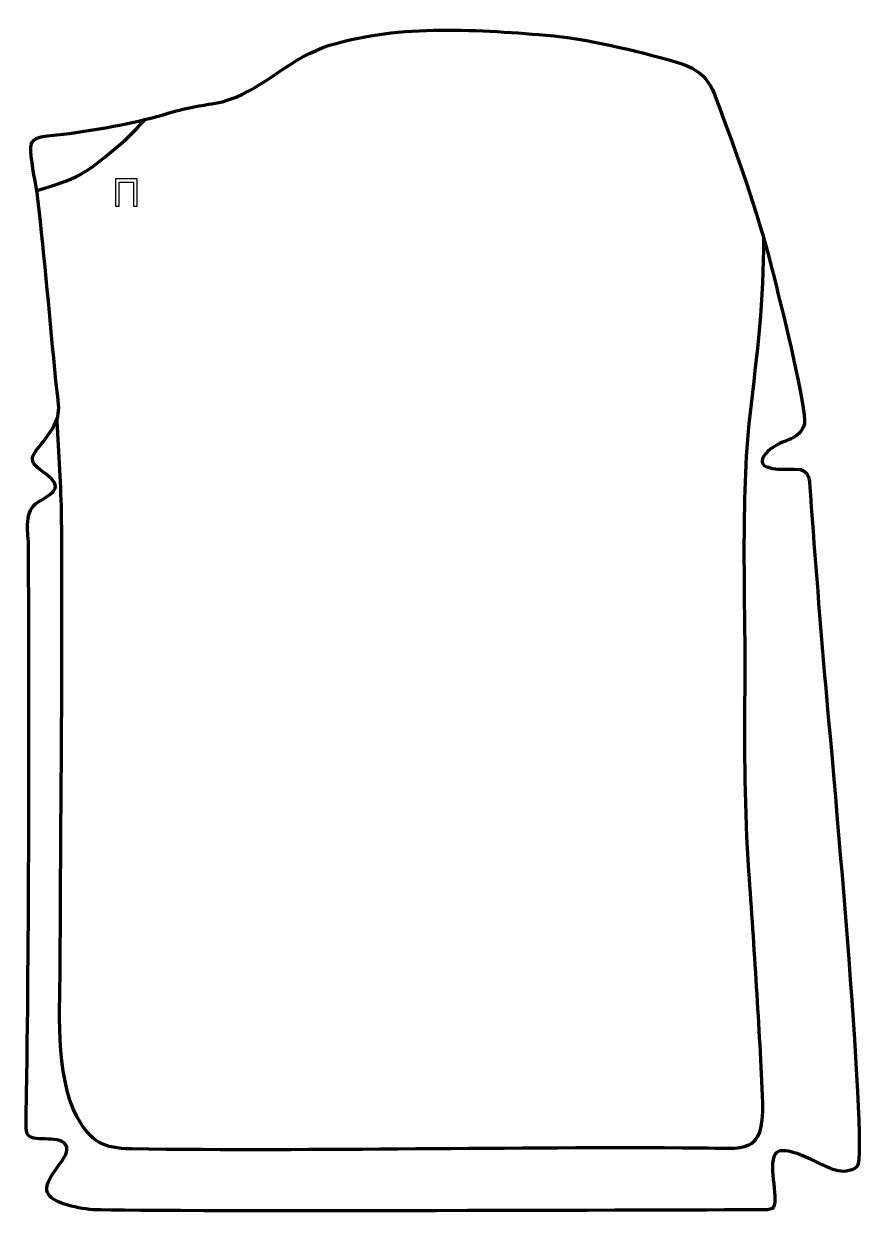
# Model space of a CAD drawing. Header units: millimetres. Extents: x -730 to -169, y 134 to 924.
import ezdxf

# ---------------------------------------------------------------- set-up
doc = ezdxf.new("R2010")
doc.units = ezdxf.units.MM
doc.header["$MEASUREMENT"] = 0
doc.layers.add('layer 2', color=7, linetype='Continuous')
doc.layers.add('layer 3', color=7, linetype='Continuous')

msp = doc.modelspace()

# ---------------------------------------------------------------- linework, layer by layer
at = {"layer": 'layer 2', "color": 140, "lineweight": 158}
for points, knots in [([(-721.5548, 813.4924), (-692.4683, 822.5438), (-691.9898, 822.8283), (-668.1005, 842.5483), (-668.1005, 842.5483), (-660.6849, 848.6697), (-656.2844, 853.4613), (-649.942, 860.4081)], [0, 0, 0, 0, 0.33333333, 0.33333333, 0.33333333, 0.33333333, 1, 1, 1, 1]), ([(-238.4118, 782.3568), (-238.1299, 740.8413), (-242.6718, 704.8142), (-247.4903, 663.9094), (-247.4903, 663.9094), (-253.7692, 607.7679), (-250.2825, 539.1975), (-250.8159, 480.9856), (-250.8159, 480.9856), (-251.1811, 441.1329), (-250.9974, 401.5944), (-248.2358, 360.8809), (-248.2358, 360.8809), (-244.7684, 309.7628), (-241.0891, 257.905), (-239.0811, 206.7442), (-239.0811, 206.7442), (-238.1557, 171.8482), (-250.8319, 176.3413), (-280.5829, 176.5753), (-280.5829, 176.5753), (-406.5817, 177.5666), (-532.8298, 174.3169), (-658.7603, 176.0412), (-658.7603, 176.0412), (-676.9498, 176.2903), (-685.6595, 181.0305), (-694.6046, 197.2464), (-694.6046, 197.2464), (-709.6455, 225.4135), (-705.9378, 270.91), (-705.8826, 302.9722), (-705.8826, 302.9722), (-705.6926, 400.4604), (-704.1486, 498.2248), (-705.0184, 595.6725), (-705.0184, 595.6725), (-705.2106, 617.2085), (-706.9357, 638.5929), (-707.9698, 660.0884), (-707.9698, 660.0884), (-707.9698, 660.0884), (-708.0403, 661.5846), (-708.0403, 661.5846)], [0, 0, 0, 0, 0.08333333, 0.08333333, 0.08333333, 0.08333333, 0.16666667, 0.16666667, 0.16666667, 0.16666667, 0.25, 0.25, 0.25, 0.25, 0.33333333, 0.33333333, 0.33333333, 0.33333333, 0.41666667, 0.41666667, 0.41666667, 0.41666667, 0.5, 0.5, 0.5, 0.5, 0.58333333, 0.58333333, 0.58333333, 0.58333333, 0.66666667, 0.66666667, 0.66666667, 0.66666667, 0.75, 0.75, 0.75, 0.75, 0.83333333, 0.83333333, 0.83333333, 0.83333333, 1, 1, 1, 1])]:
    msp.add_open_spline(points, degree=3, knots=knots, dxfattribs=at)
at = {"layer": 'layer 2', "color": 142}
msp.add_open_spline([(-669.1175, 821.3473), (-669.1175, 821.3473), (-654.8427, 821.3473), (-654.8427, 821.3473), (-654.8427, 821.3473), (-654.8427, 821.3473), (-654.8427, 803.1609), (-654.8427, 803.1609), (-654.8427, 803.1609), (-654.8427, 803.1609), (-657.2557, 803.1609), (-657.2557, 803.1609), (-657.2557, 803.1609), (-657.2557, 803.1609), (-657.2557, 819.2137), (-657.2557, 819.2137), (-657.2557, 819.2137), (-657.2557, 819.2137), (-666.7045, 819.2137), (-666.7045, 819.2137), (-666.7045, 819.2137), (-666.7045, 819.2137), (-666.7045, 803.1609), (-666.7045, 803.1609), (-666.7045, 803.1609), (-666.7045, 803.1609), (-669.1175, 803.1609), (-669.1175, 803.1609), (-669.1175, 803.1609), (-669.1175, 803.1609), (-669.1175, 821.3473), (-669.1175, 821.3473)], degree=3, knots=[0, 0, 0, 0, 0.11111111, 0.11111111, 0.11111111, 0.11111111, 0.22222222, 0.22222222, 0.22222222, 0.22222222, 0.33333333, 0.33333333, 0.33333333, 0.33333333, 0.44444444, 0.44444444, 0.44444444, 0.44444444, 0.55555556, 0.55555556, 0.55555556, 0.55555556, 0.66666667, 0.66666667, 0.66666667, 0.66666667, 0.77777778, 0.77777778, 0.77777778, 0.77777778, 1, 1, 1, 1], dxfattribs=at)
at = {"layer": 'layer 3', "color": 242, "lineweight": 158}
msp.add_open_spline([(-235.4397, 135.5684), (-235.4397, 135.5684), (-232.5558, 136.4618), (-232.5558, 136.4618), (-232.5558, 136.4618), (-227.3128, 140.0393), (-235.7676, 164.534), (-230.5975, 172.5541), (-230.5975, 172.5541), (-226.4618, 178.9695), (-209.7005, 170.3542), (-204.7203, 168.154), (-204.7203, 168.154), (-195.0761, 163.8932), (-185.6797, 157.1263), (-175.9423, 164.36), (-175.9423, 164.36), (-168.7037, 174.9368), (-194.3478, 452.8621), (-196.9646, 482.9379), (-196.9646, 482.9379), (-200.7168, 525.777), (-204.05, 568.1524), (-207.1462, 611.0432), (-207.1462, 611.0432), (-208.2641, 625.5913), (-206.9797, 629.0624), (-222.7721, 628.1891), (-222.7721, 628.1891), (-228.7988, 627.8558), (-245.5136, 628.5137), (-236.8839, 638.5403), (-236.8839, 638.5403), (-227.9428, 648.9286), (-214.3002, 645.951), (-211.1323, 658.2353), (-211.1323, 658.2353), (-209.4157, 667.8267), (-226.0016, 734.2323), (-229.5054, 748.5496), (-229.5054, 748.5496), (-239.1187, 788.5885), (-250.5455, 822.7732), (-264.895, 861.2449), (-264.895, 861.2449), (-272.9184, 882.5101), (-273.2627, 892.0639), (-296.7744, 899.247), (-296.7744, 899.247), (-323.9478, 906.7718), (-355.028, 914.5815), (-383.0513, 916.9344), (-383.0513, 916.9344), (-431.8513, 920.8401), (-484.1619, 924.4875), (-531.2313, 908.7434), (-531.2313, 908.7434), (-556.3186, 899.0027), (-572.9244, 879.6496), (-598.1068, 872.5318), (-598.1068, 872.5318), (-610.8902, 870.1507), (-620.6394, 869.0134), (-633.415, 865.192), (-633.415, 865.192), (-655.3969, 858.5769), (-676.9904, 854.746), (-699.6765, 851.5994), (-699.6765, 851.5994), (-705.0302, 850.8568), (-711.2116, 850.4578), (-716.2572, 849.6337), (-716.2572, 849.6337), (-723.0399, 848.5259), (-726.0258, 846.8096), (-725.5364, 839.8916), (-725.5364, 839.8916), (-724.8337, 829.9583), (-722.0245, 818.3831), (-720.7893, 807.9953), (-720.7893, 807.9953), (-716.0183, 767.8742), (-712.814, 727.2129), (-708.7239, 686.9709), (-708.7239, 686.9709), (-706.5034, 665.3917), (-703.9542, 663.9755), (-717.313, 646.5107), (-717.313, 646.5107), (-724.8754, 636.69), (-728.3092, 634.3313), (-717.6567, 626.6026), (-717.6567, 626.6026), (-704.1151, 616.7779), (-707.7167, 614.0682), (-720.6903, 606.2733), (-720.6903, 606.2733), (-730.1399, 600.5511), (-727.4027, 587.4865), (-726.9719, 578.2333), (-726.9719, 578.2333), (-726.617, 456.5511), (-726.4807, 334.2651), (-728.2405, 212.605), (-728.2405, 212.605), (-728.3198, 207.1283), (-729.0426, 192.0346), (-728.4063, 187.8412), (-728.4063, 187.8412), (-727.1012, 179.2414), (-710.0587, 185.4343), (-703.5206, 180.2646), (-703.5206, 180.2646), (-694.7193, 173.3055), (-716.17, 159.5771), (-714.7058, 148.2953), (-714.7058, 148.2953), (-713.7994, 141.311), (-699.6359, 137.5724), (-686.2815, 135.7733), (-686.2815, 135.7733), (-672.9271, 133.9742), (-235.4397, 135.5684), (-235.4397, 135.5684)], degree=3, knots=[0, 0, 0, 0, 0.03125, 0.03125, 0.03125, 0.03125, 0.0625, 0.0625, 0.0625, 0.0625, 0.09375, 0.09375, 0.09375, 0.09375, 0.125, 0.125, 0.125, 0.125, 0.15625, 0.15625, 0.15625, 0.15625, 0.1875, 0.1875, 0.1875, 0.1875, 0.21875, 0.21875, 0.21875, 0.21875, 0.25, 0.25, 0.25, 0.25, 0.28125, 0.28125, 0.28125, 0.28125, 0.3125, 0.3125, 0.3125, 0.3125, 0.34375, 0.34375, 0.34375, 0.34375, 0.375, 0.375, 0.375, 0.375, 0.40625, 0.40625, 0.40625, 0.40625, 0.4375, 0.4375, 0.4375, 0.4375, 0.46875, 0.46875, 0.46875, 0.46875, 0.5, 0.5, 0.5, 0.5, 0.53125, 0.53125, 0.53125, 0.53125, 0.5625, 0.5625, 0.5625, 0.5625, 0.59375, 0.59375, 0.59375, 0.59375, 0.625, 0.625, 0.625, 0.625, 0.65625, 0.65625, 0.65625, 0.65625, 0.6875, 0.6875, 0.6875, 0.6875, 0.71875, 0.71875, 0.71875, 0.71875, 0.75, 0.75, 0.75, 0.75, 0.78125, 0.78125, 0.78125, 0.78125, 0.8125, 0.8125, 0.8125, 0.8125, 0.84375, 0.84375, 0.84375, 0.84375, 0.875, 0.875, 0.875, 0.875, 0.90625, 0.90625, 0.90625, 0.90625, 0.9375, 0.9375, 0.9375, 0.9375, 1, 1, 1, 1], dxfattribs=at)

doc.saveas('drawing.dxf')
